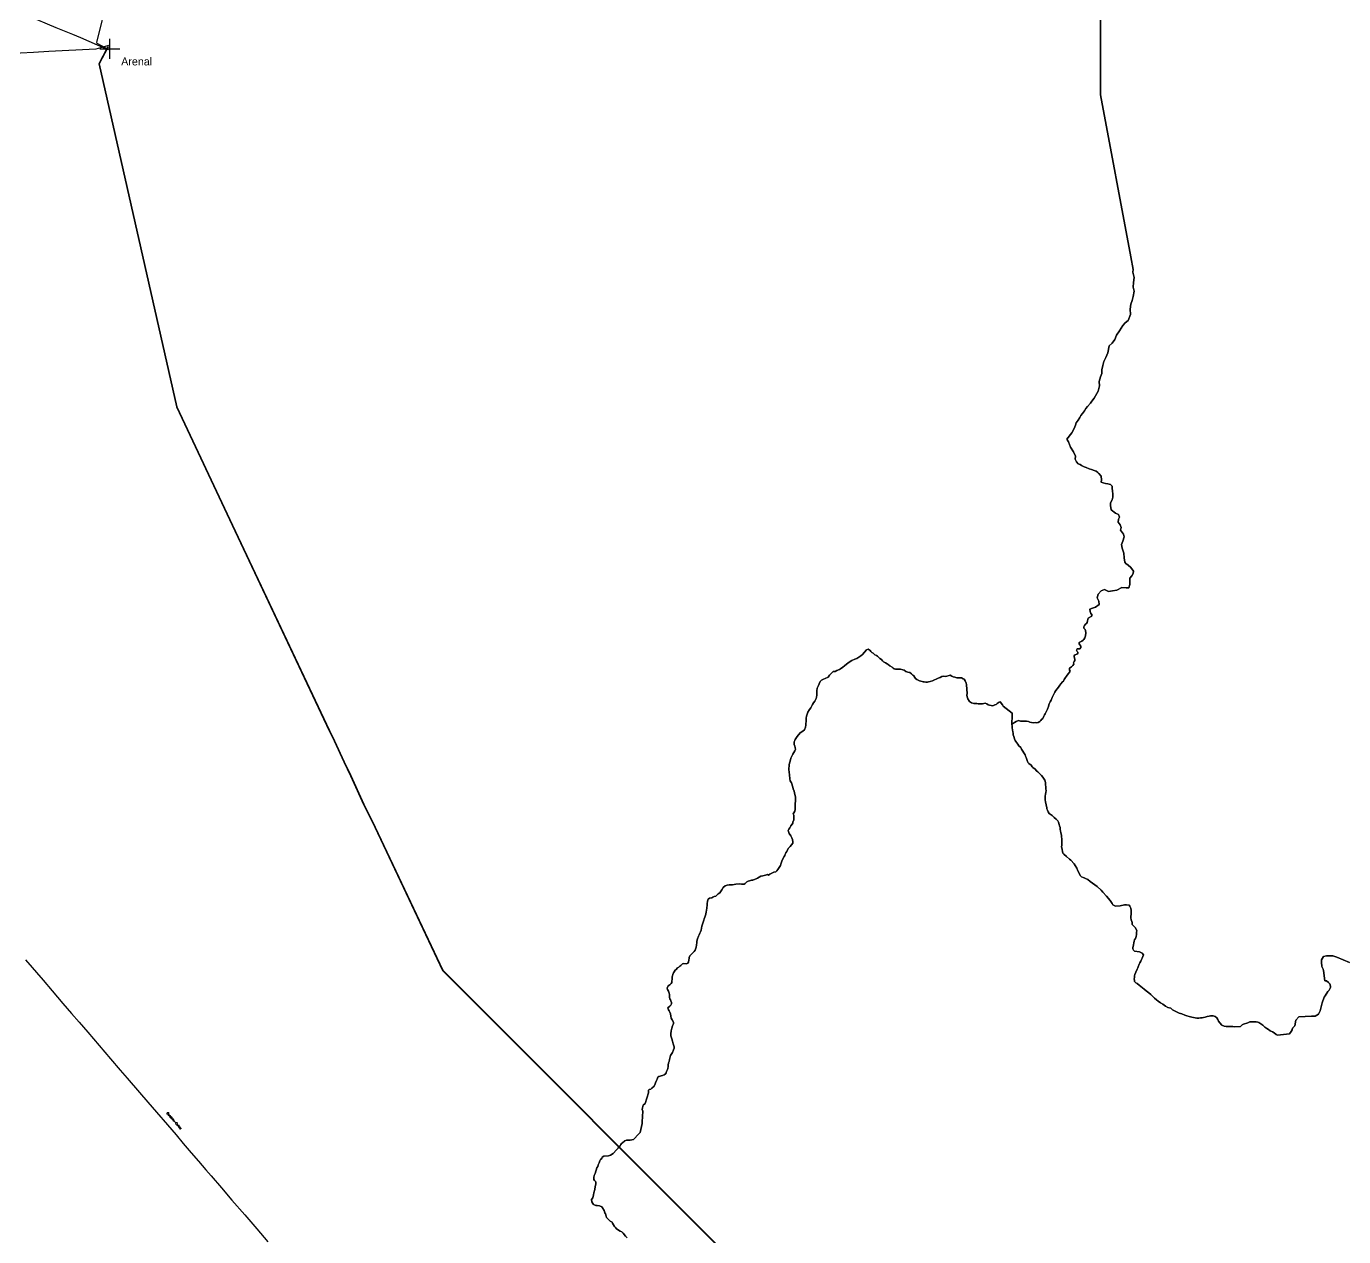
# Model space of a CAD drawing. Extents: x 283583 to 658922, y 889284 to 1241133.
# Drawn here: x 388412 to 421325, y 1128523 to 1158760 of the extents above; entities that cross this region are included whole.
import ezdxf
from ezdxf.enums import TextEntityAlignment as Align

# ---------------------------------------------------------------- set-up
doc = ezdxf.new("R2010")
doc.units = 0
doc.header["$MEASUREMENT"] = 0
for name, color, linetype in [('230 kV', 14, 'Continuous'), ('ALAJUELA', 7, 'Continuous'), ('Circuito', 40, 'Continuous'), ('GUANACASTE', 7, 'Continuous'), ('PUNTARENAS', 7, 'Continuous'), ('Subestaciones', 7, 'Continuous')]:
    doc.layers.add(name, color=color, linetype=linetype)
doc.styles.add('COMPLEX', font='COMPLEX', dxfattribs={"height": 0.2})

# ---------------------------------------------------------------- blocks, each defined once
blk = doc.blocks.new('UNNAMED')
at = {"color": 0}
for p, q in [((-0.5, 0), (0.5, 0)), ((0, -0.5), (0, 0.5))]:
    blk.add_line(p, q, dxfattribs=at)

msp = doc.modelspace()

# ---------------------------------------------------------------- linework, layer by layer
at = {"layer": '230 kV'}
for points in [[(390467, 1158192), (390397, 1158216), (390185, 1158331), (390170, 1158368), (390244, 1158657), (390306, 1158900), (390358, 1159101), (390612, 1159979), (390660, 1160146), (390747, 1160446), (390827, 1160723), (390931, 1161083), (390981, 1161254), (391062, 1161534), (391135, 1161788), (391232, 1162120), (391394, 1162682), (391516, 1163103), (391665, 1163616), (391701, 1163742), (391709, 1163775), (391742, 1163834)], [(388441, 1159032), (389151, 1158735), (389561, 1158564), (389764, 1158479), (390185, 1158302), (390403, 1158198), (390466, 1158185)], [(390463, 1158278), (390439, 1158276), (390147, 1158190), (388976, 1158129), (388591, 1158110), (388268, 1158093), (387828, 1158070), (387628, 1158060), (387235, 1158040), (387098, 1158033), (386657, 1158007), (385929, 1157965), (385511, 1157940), (384990, 1157769), (384354, 1157560), (383849, 1157394), (383377, 1157239), (382796, 1157048), (381994, 1156779), (382124, 1157468), (381964, 1158000), (382008, 1158021)], [(390463, 1158248), (390438, 1158236), (390424, 1158209), (390221, 1157826), (392160, 1149251), (393554, 1146299), (395981, 1141162), (396101, 1140907), (396348, 1140386), (396511, 1140036), (396838, 1139322), (397118, 1138754), (398810, 1135173), (413798, 1120167)], [(390463, 1158238), (390444, 1158229), (390230, 1157825), (392168, 1149253), (393562, 1146302), (395989, 1141166), (396109, 1140911), (396356, 1140389), (396519, 1140040), (396846, 1139326), (397126, 1138757), (398817, 1135178), (413805, 1120172), (417887, 1113020)], [(388393, 1135437), (388829, 1134929), (389060, 1134661), (389327, 1134350), (389543, 1134099), (389728, 1133883), (389947, 1133629), (390514, 1132969), (390760, 1132682), (390932, 1132482), (391236, 1132128), (391451, 1131879), (392151, 1131063), (392332, 1130852), (392533, 1130619), (392715, 1130407), (392900, 1130192), (393029, 1130041), (393284, 1129745), (393550, 1129435), (393869, 1129065), (394167, 1128718), (394443, 1128396)]]:
    msp.add_lwpolyline(points, dxfattribs=at)
at = {"layer": 'ALAJUELA', "color": 241}
msp.add_lwpolyline([(421470, 1135372), (421156, 1135505), (421051, 1135542), (420973, 1135541), (420894, 1135535), (420823, 1135522), (420772, 1135436), (420772, 1135383), (420781, 1135272), (420794, 1135237), (420813, 1135204), (420819, 1135171), (420852, 1134914), (420894, 1134913), (420945, 1134872), (420982, 1134839), (420993, 1134782), (420997, 1134745), (420963, 1134680), (420934, 1134646), (420860, 1134542), (420838, 1134505), (420790, 1134363), (420736, 1134163), (420695, 1134085), (420611, 1134030), (420550, 1134030), (420520, 1134029), (420205, 1134014), (420129, 1133930), (420108, 1133787), (420049, 1133733), (420039, 1133688), (420017, 1133648), (419973, 1133593), (419673, 1133553), (419639, 1133576), (419587, 1133612), (419551, 1133637), (419491, 1133665), (419444, 1133698), (419408, 1133720), (419358, 1133757), (419304, 1133808), (419208, 1133874), (419182, 1133880), (419143, 1133892), (418982, 1133893), (418928, 1133861), (418820, 1133832), (418788, 1133815), (418749, 1133777), (418600, 1133768), (418558, 1133771), (418389, 1133769), (418340, 1133780), (418280, 1133806), (418235, 1133863), (418198, 1133910), (418185, 1133945), (418157, 1133989), (418113, 1134021), (418068, 1134038), (418035, 1134042), (417997, 1134037), (417961, 1134029), (417915, 1134022), (417865, 1134006), (417827, 1133996), (417790, 1133990), (417748, 1133986), (417706, 1133984), (417659, 1133984), (417615, 1133991), (417576, 1133997), (417529, 1134008), (417499, 1134015), (417466, 1134027), (417408, 1134040), (417353, 1134056), (417283, 1134092), (417213, 1134106), (417164, 1134131), (417096, 1134162), (417050, 1134190), (417008, 1134227), (416933, 1134249), (416876, 1134280), (416808, 1134331), (416745, 1134366), (416691, 1134409), (416649, 1134438), (416597, 1134485), (416563, 1134518), (416509, 1134572), (416457, 1134616), (416388, 1134668), (416340, 1134702), (416297, 1134739), (416261, 1134770), (416219, 1134807), (416168, 1134845), (416130, 1134868), (416101, 1134895), (416101, 1134925), (416095, 1134968), (416099, 1135001), (416103, 1135036), (416108, 1135076), (416132, 1135133), (416163, 1135203), (416179, 1135235), (416192, 1135261), (416217, 1135327), (416233, 1135365), (416256, 1135407), (416273, 1135450), (416288, 1135480), (416323, 1135566), (416290, 1135605), (416228, 1135641), (416101, 1135657), (416075, 1135676), (416060, 1135712), (416057, 1135741), (416072, 1135811), (416079, 1135865), (416093, 1135906), (416102, 1135940), (416121, 1135973), (416141, 1136020), (416152, 1136075), (416153, 1136127), (416155, 1136164), (416152, 1136192), (416120, 1136246), (416045, 1136325), (416037, 1136374), (416029, 1136400), (416018, 1136438), (416010, 1136487), (416010, 1136529), (416012, 1136570), (416012, 1136629), (416012, 1136668), (416008, 1136728), (415986, 1136781), (415969, 1136802), (415900, 1136816), (415853, 1136812), (415743, 1136786), (415624, 1136778), (415592, 1136795), (415561, 1136815), (415538, 1136848), (415523, 1136871), (415495, 1136919), (415401, 1137028), (415310, 1137126), (415265, 1137176), (415166, 1137272), (414992, 1137395), (414932, 1137446), (414877, 1137471), (414845, 1137486), (414817, 1137496), (414773, 1137514), (414749, 1137534), (414681, 1137665), (414660, 1137727), (414620, 1137794), (414589, 1137840), (414508, 1137932), (414472, 1137953), (414398, 1138018), (414330, 1138082), (414309, 1138106), (414281, 1138234), (414279, 1138263), (414282, 1138300), (414283, 1138431), (414272, 1138541), (414260, 1138624), (414250, 1138655), (414244, 1138704), (414239, 1138744), (414228, 1138785), (414216, 1138823), (414198, 1138879), (414184, 1138910), (414140, 1138955), (414092, 1138991), (414039, 1139044), (413991, 1139076), (413971, 1139095), (413944, 1139136), (413926, 1139174), (413913, 1139212), (413910, 1139245), (413903, 1139271), (413894, 1139315), (413875, 1139390), (413870, 1139435), (413871, 1139533), (413874, 1139569), (413881, 1139625), (413889, 1139662), (413888, 1139714), (413884, 1139753), (413876, 1139815), (413875, 1139866), (413856, 1139924), (413839, 1139955), (413811, 1139999), (413778, 1140041), (413753, 1140072), (413721, 1140101), (413687, 1140135), (413651, 1140164), (413618, 1140200), (413563, 1140241), (413545, 1140261), (413517, 1140298), (413461, 1140345), (413441, 1140363), (413422, 1140395), (413407, 1140443), (413392, 1140491), (413380, 1140524), (413371, 1140559), (413276, 1140705), (413261, 1140742), (413213, 1140788), (413182, 1140828), (413160, 1140863), (413138, 1140892), (413118, 1140921), (413105, 1140964), (413088, 1141020), (413068, 1141061), (413064, 1141103), (413059, 1141137), (413054, 1141182), (413047, 1141236), (413042, 1141274), (413035, 1141330), (413140, 1141393), (413205, 1141415), (413248, 1141405), (413289, 1141404), (413402, 1141402), (413453, 1141396), (413484, 1141379), (413526, 1141366), (413582, 1141360), (413628, 1141364), (413659, 1141363), (413691, 1141371), (413730, 1141395), (413757, 1141421), (413779, 1141440), (413807, 1141467), (413838, 1141526), (413852, 1141563), (413870, 1141583), (413907, 1141669), (413926, 1141698), (413947, 1141768), (413956, 1141807), (413970, 1141838), (413991, 1141882), (414019, 1141928), (414044, 1141994), (414059, 1142028), (414084, 1142075), (414110, 1142122), (414136, 1142169), (414169, 1142208), (414197, 1142253), (414232, 1142299), (414260, 1142337), (414301, 1142382), (414324, 1142403), (414346, 1142443), (414379, 1142495), (414400, 1142529), (414420, 1142553), (414454, 1142593), (414478, 1142625), (414492, 1142653), (414472, 1142677), (414474, 1142723), (414523, 1142759), (414556, 1142791), (414583, 1142822), (414577, 1142859), (414588, 1142893), (414610, 1142921), (414611, 1142950), (414595, 1143010), (414595, 1143038), (414621, 1143056), (414662, 1143072), (414686, 1143092), (414687, 1143127), (414667, 1143146), (414648, 1143174), (414664, 1143205), (414692, 1143208), (414730, 1143212), (414758, 1143245), (414760, 1143279), (414732, 1143310), (414717, 1143333), (414715, 1143367), (414754, 1143384), (414786, 1143399), (414813, 1143424), (414837, 1143442), (414861, 1143487), (414874, 1143535), (414886, 1143612), (414877, 1143666), (414864, 1143694), (414832, 1143723), (414835, 1143758), (414847, 1143795), (414875, 1143824), (414900, 1143843), (414918, 1143867), (414925, 1143907), (414942, 1143976), (415018, 1144013), (415039, 1144048), (415009, 1144090), (414989, 1144143), (414987, 1144196), (415047, 1144225), (415121, 1144251), (415217, 1144319), (415208, 1144400), (415163, 1144484), (415190, 1144576), (415266, 1144656), (415348, 1144688), (415447, 1144643), (415549, 1144655), (415660, 1144671), (415784, 1144741), (415891, 1144732), (415955, 1144734), (415983, 1144817), (415982, 1144898), (415983, 1144970), (416034, 1145032), (416069, 1145088), (416073, 1145153), (416010, 1145241), (415941, 1145296), (415886, 1145337), (415854, 1145376), (415844, 1145486), (415830, 1145596), (415795, 1145720), (415775, 1145814), (415804, 1145902), (415842, 1146005), (415828, 1146076), (415750, 1146174), (415763, 1146242), (415745, 1146309), (415689, 1146370), (415703, 1146451), (415723, 1146496), (415699, 1146562), (415623, 1146599), (415519, 1146682), (415499, 1146787), (415503, 1146852), (415541, 1146931), (415554, 1146999), (415558, 1147070), (415551, 1147159), (415540, 1147218), (415541, 1147271), (415497, 1147315), (415429, 1147333), (415379, 1147336), (415317, 1147354), (415268, 1147372), (415272, 1147428), (415267, 1147522), (415209, 1147591), (415181, 1147611), (415142, 1147644), (415093, 1147667), (415022, 1147686), (414965, 1147709), (414891, 1147738), (414840, 1147757), (414777, 1147786), (414744, 1147816), (414695, 1147829), (414652, 1147879), (414621, 1147947), (414623, 1148019), (414578, 1148133), (414501, 1148247), (414452, 1148379), (414406, 1148448), (414532, 1148605), (414596, 1148714), (414624, 1148799), (414638, 1148854), (414692, 1148921), (414730, 1148986), (414757, 1149042), (414799, 1149089), (414849, 1149151), (414881, 1149213), (414926, 1149267), (414998, 1149350), (415030, 1149398), (415091, 1149471), (415194, 1149649), (415225, 1149783), (415218, 1149889), (415254, 1150006), (415282, 1150084), (415281, 1150176), (415306, 1150287), (415336, 1150391), (415380, 1150490), (415430, 1150603), (415469, 1150777), (415543, 1150847), (415609, 1150939), (415651, 1151049), (415728, 1151150), (415806, 1151286), (415866, 1151352), (415943, 1151412), (415997, 1151560), (415990, 1151691), (416009, 1151816), (416043, 1151913), (416065, 1152007), (416093, 1152148), (416064, 1152243), (416074, 1152359), (416091, 1152489), (416054, 1152620), (416067, 1152687), (416008, 1153002), (415251, 1157050), (415255, 1160850)], dxfattribs=at)
at = {"layer": 'GUANACASTE', "color": 241, "ltscale": 0.8}
msp.add_lwpolyline([(415255, 1160850), (415251, 1157050), (416008, 1153002), (416067, 1152687), (416054, 1152620), (416091, 1152489), (416074, 1152359), (416064, 1152243), (416093, 1152148), (416065, 1152007), (416043, 1151913), (416009, 1151816), (415990, 1151691), (415997, 1151560), (415943, 1151412), (415866, 1151352), (415806, 1151286), (415728, 1151150), (415651, 1151049), (415609, 1150939), (415543, 1150847), (415469, 1150777), (415430, 1150603), (415380, 1150490), (415336, 1150391), (415306, 1150287), (415281, 1150176), (415282, 1150084), (415254, 1150006), (415218, 1149889), (415225, 1149783), (415194, 1149649), (415091, 1149471), (415030, 1149398), (414998, 1149350), (414926, 1149267), (414881, 1149213), (414849, 1149151), (414799, 1149089), (414757, 1149042), (414730, 1148986), (414692, 1148921), (414638, 1148854), (414624, 1148799), (414596, 1148714), (414532, 1148605), (414406, 1148448), (414452, 1148379), (414501, 1148247), (414578, 1148133), (414623, 1148019), (414621, 1147947), (414652, 1147879), (414695, 1147829), (414744, 1147816), (414777, 1147786), (414840, 1147757), (414891, 1147738), (414965, 1147709), (415022, 1147686), (415093, 1147667), (415142, 1147644), (415181, 1147611), (415209, 1147591), (415267, 1147522), (415272, 1147428), (415268, 1147372), (415317, 1147354), (415379, 1147336), (415429, 1147333), (415497, 1147315), (415541, 1147271), (415540, 1147218), (415551, 1147159), (415558, 1147070), (415554, 1146999), (415541, 1146931), (415503, 1146852), (415499, 1146787), (415519, 1146682), (415623, 1146599), (415699, 1146562), (415723, 1146496), (415703, 1146451), (415689, 1146370), (415745, 1146309), (415763, 1146242), (415750, 1146174), (415828, 1146076), (415842, 1146005), (415804, 1145902), (415775, 1145814), (415795, 1145720), (415830, 1145596), (415844, 1145486), (415854, 1145376), (415886, 1145337), (415941, 1145296), (416010, 1145241), (416073, 1145153), (416069, 1145088), (416034, 1145032), (415983, 1144970), (415982, 1144898), (415983, 1144817), (415955, 1144734), (415891, 1144732), (415784, 1144741), (415660, 1144671), (415549, 1144655), (415447, 1144643), (415348, 1144688), (415266, 1144656), (415190, 1144576), (415163, 1144484), (415208, 1144400), (415217, 1144319), (415121, 1144251), (415047, 1144225), (414987, 1144196), (414989, 1144143), (415009, 1144090), (415039, 1144048), (415018, 1144013), (414942, 1143976), (414925, 1143907), (414918, 1143867), (414900, 1143843), (414875, 1143824), (414847, 1143795), (414835, 1143758), (414832, 1143723), (414864, 1143694), (414877, 1143666), (414886, 1143612), (414874, 1143535), (414861, 1143487), (414837, 1143442), (414813, 1143424), (414786, 1143399), (414754, 1143384), (414715, 1143367), (414717, 1143333), (414732, 1143310), (414760, 1143279), (414758, 1143245), (414730, 1143212), (414692, 1143208), (414664, 1143205), (414648, 1143174), (414667, 1143146), (414687, 1143127), (414686, 1143092), (414662, 1143072), (414621, 1143056), (414595, 1143038), (414595, 1143010), (414611, 1142950), (414610, 1142921), (414588, 1142893), (414577, 1142859), (414583, 1142822), (414556, 1142791), (414523, 1142759), (414474, 1142723), (414472, 1142677), (414492, 1142653), (414478, 1142625), (414454, 1142593), (414420, 1142553), (414400, 1142529), (414379, 1142495), (414346, 1142443), (414324, 1142403), (414301, 1142382), (414260, 1142337), (414232, 1142299), (414197, 1142253), (414169, 1142208), (414136, 1142169), (414110, 1142122), (414084, 1142075), (414059, 1142028), (414044, 1141994), (414019, 1141928), (413991, 1141882), (413970, 1141838), (413956, 1141807), (413947, 1141768), (413926, 1141698), (413907, 1141669), (413870, 1141583), (413852, 1141563), (413838, 1141526), (413807, 1141467), (413779, 1141440), (413757, 1141421), (413730, 1141395), (413691, 1141371), (413659, 1141363), (413628, 1141364), (413582, 1141360), (413526, 1141366), (413484, 1141379), (413453, 1141396), (413402, 1141402), (413289, 1141404), (413248, 1141405), (413205, 1141415), (413140, 1141393), (413035, 1141330), (413045, 1141545), (413043, 1141603), (412814, 1141780), (412804, 1141811), (412745, 1141881), (412717, 1141880), (412671, 1141840), (412639, 1141816), (412610, 1141806), (412557, 1141786), (412518, 1141789), (412480, 1141799), (412443, 1141811), (412408, 1141833), (412372, 1141847), (412301, 1141833), (412194, 1141837), (412158, 1141841), (412111, 1141840), (412083, 1141844), (412024, 1141859), (411974, 1141892), (411934, 1141958), (411922, 1142011), (411914, 1142053), (411915, 1142089), (411915, 1142118), (411911, 1142180), (411912, 1142226), (411906, 1142284), (411901, 1142320), (411895, 1142354), (411869, 1142411), (411841, 1142447), (411817, 1142462), (411779, 1142484), (411718, 1142487), (411662, 1142486), (411611, 1142501), (411570, 1142510), (411536, 1142529), (411497, 1142551), (411471, 1142540), (411413, 1142528), (411376, 1142518), (411324, 1142524), (411289, 1142518), (411243, 1142491), (411194, 1142474), (411142, 1142448), (411102, 1142433), (411053, 1142409), (410991, 1142391), (410954, 1142382), (410927, 1142378), (410885, 1142376), (410847, 1142384), (410819, 1142387), (410792, 1142393), (410762, 1142400), (410726, 1142413), (410659, 1142444), (410626, 1142470), (410607, 1142490), (410587, 1142534), (410560, 1142548), (410525, 1142585), (410482, 1142616), (410438, 1142626), (410387, 1142646), (410345, 1142677), (410310, 1142684), (410252, 1142697), (410212, 1142702), (410180, 1142703), (410125, 1142702), (410097, 1142709), (410067, 1142728), (410042, 1142752), (409988, 1142785), (409947, 1142815), (409917, 1142833), (409874, 1142855), (409829, 1142886), (409801, 1142910), (409775, 1142939), (409737, 1142967), (409710, 1142996), (409680, 1143029), (409653, 1143042), (409615, 1143061), (409566, 1143097), (409535, 1143119), (409511, 1143142), (409491, 1143167), (409444, 1143199), (409407, 1143183), (409305, 1143070), (409261, 1143036), (409165, 1142969), (409110, 1142952), (409034, 1142918), (408944, 1142856), (408850, 1142783), (408810, 1142750), (408750, 1142711), (408728, 1142695), (408664, 1142667), (408623, 1142645), (408571, 1142641), (408483, 1142548), (408442, 1142502), (408371, 1142471), (408330, 1142451), (408279, 1142424), (408249, 1142394), (408221, 1142337), (408202, 1142294), (408172, 1142222), (408164, 1142160), (408163, 1142121), (408164, 1142087), (408161, 1142047), (408153, 1142001), (408142, 1141968), (408128, 1141936), (408110, 1141902), (408080, 1141859), (408058, 1141814), (408030, 1141766), (408009, 1141733), (407982, 1141689), (407939, 1141623), (407919, 1141580), (407907, 1141527), (407898, 1141473), (407895, 1141433), (407895, 1141398), (407891, 1141335), (407886, 1141301), (407876, 1141252), (407853, 1141182), (407787, 1141131), (407743, 1141111), (407674, 1141022), (407620, 1140947), (407609, 1140919), (407600, 1140882), (407597, 1140852), (407597, 1140820), (407614, 1140780), (407625, 1140743), (407629, 1140696), (407616, 1140660), (407560, 1140581), (407537, 1140530), (407511, 1140474), (407494, 1140405), (407489, 1140376), (407474, 1140316), (407468, 1140281), (407465, 1140225), (407465, 1140195), (407476, 1140062), (407486, 1139959), (407499, 1139908), (407529, 1139857), (407560, 1139751), (407575, 1139709), (407593, 1139649), (407614, 1139568), (407626, 1139507), (407628, 1139423), (407622, 1139327), (407622, 1139279), (407621, 1139233), (407619, 1139192), (407611, 1139155), (407584, 1139115), (407574, 1139084), (407584, 1139054), (407590, 1139013), (407585, 1138939), (407566, 1138878), (407559, 1138851), (407542, 1138825), (407515, 1138789), (407485, 1138738), (407462, 1138704), (407449, 1138670), (407469, 1138592), (407512, 1138533), (407540, 1138484), (407554, 1138443), (407561, 1138389), (407561, 1138355), (407494, 1138266), (407469, 1138247), (407443, 1138220), (407409, 1138149), (407386, 1138116), (407369, 1138077), (407362, 1138047), (407345, 1138021), (407300, 1137928), (407279, 1137882), (407262, 1137825), (407253, 1137797), (407224, 1137749), (407206, 1137717), (407186, 1137693), (407160, 1137665), (407135, 1137641), (407089, 1137625), (407053, 1137610), (406992, 1137576), (406956, 1137556), (406930, 1137570), (406876, 1137551), (406813, 1137538), (406766, 1137533), (406724, 1137507), (406684, 1137483), (406650, 1137464), (406619, 1137453), (406566, 1137432), (406534, 1137425), (406479, 1137412), (406443, 1137407), (406415, 1137384), (406373, 1137344), (406346, 1137326), (406281, 1137327), (406226, 1137335), (406142, 1137333), (406052, 1137309), (406000, 1137310), (405968, 1137316), (405919, 1137300), (405868, 1137286), (405826, 1137246), (405789, 1137188), (405741, 1137115), (405700, 1137084), (405639, 1137033), (405598, 1137017), (405568, 1137002), (405538, 1136991), (405478, 1136976), (405451, 1136952), (405428, 1136902), (405422, 1136835), (405419, 1136803), (405416, 1136734), (405407, 1136668), (405399, 1136638), (405387, 1136583), (405360, 1136507), (405349, 1136465), (405336, 1136432), (405323, 1136378), (405308, 1136327), (405289, 1136278), (405280, 1136232), (405269, 1136182), (405254, 1136137), (405238, 1136104), (405222, 1136063), (405206, 1136031), (405181, 1135961), (405168, 1135908), (405167, 1135875), (405156, 1135803), (405144, 1135755), (405130, 1135707), (405123, 1135678), (405100, 1135645), (405076, 1135620), (404991, 1135535), (404974, 1135501), (404973, 1135472), (404967, 1135438), (404953, 1135382), (404937, 1135358), (404902, 1135341), (404842, 1135346), (404804, 1135337), (404765, 1135300), (404741, 1135279), (404714, 1135259), (404682, 1135237), (404646, 1135198), (404623, 1135180), (404596, 1135141), (404577, 1135116), (404563, 1135073), (404553, 1135043), (404544, 1135010), (404544, 1134954), (404542, 1134905), (404539, 1134873), (404525, 1134845), (404492, 1134818), (404451, 1134789), (404421, 1134727), (404434, 1134696), (404454, 1134659), (404476, 1134604), (404482, 1134570), (404482, 1134539), (404482, 1134500), (404488, 1134467), (404506, 1134443), (404512, 1134412), (404528, 1134372), (404534, 1134341), (404513, 1134307), (404492, 1134283), (404443, 1134238), (404453, 1134189), (404473, 1134162), (404490, 1134135), (404505, 1134090), (404518, 1134032), (404521, 1133982), (404551, 1133941), (404584, 1133882), (404579, 1133848), (404572, 1133821), (404559, 1133787), (404537, 1133730), (404524, 1133667), (404517, 1133592), (404515, 1133541), (404528, 1133491), (404541, 1133461), (404556, 1133403), (404576, 1133344), (404597, 1133265), (404597, 1133231), (404585, 1133186), (404554, 1133123), (404537, 1133100), (404521, 1133073), (404505, 1133049), (404496, 1133017), (404489, 1132979), (404481, 1132949), (404470, 1132900), (404460, 1132862), (404451, 1132805), (404446, 1132773), (404441, 1132727), (404435, 1132701), (404407, 1132645), (404397, 1132618), (404385, 1132593), (404346, 1132569), (404309, 1132547), (404215, 1132521), (404187, 1132510), (404171, 1132459), (404158, 1132427), (404135, 1132363), (404123, 1132337), (404101, 1132286), (404042, 1132230), (404014, 1132208), (403977, 1132199), (403956, 1132182), (403955, 1132149), (403957, 1132119), (403870, 1131847), (403823, 1131809), (403809, 1131741), (403798, 1131700), (403813, 1131658), (403800, 1131393), (403799, 1131347), (403761, 1131197), (403747, 1131126), (403714, 1131094), (403581, 1130948), (403500, 1130935), (403452, 1130935), (403411, 1130936), (403363, 1130914), (403309, 1130868), (403286, 1130846), (403268, 1130821), (403250, 1130793), (403209, 1130759), (403197, 1130732), (403156, 1130693), (403074, 1130599), (403011, 1130555), (402954, 1130540), (402843, 1130535), (402801, 1130506), (402789, 1130479), (402760, 1130450), (402743, 1130416), (402725, 1130370), (402699, 1130317), (402690, 1130277), (402665, 1130239), (402620, 1130098), (402599, 1130051), (402587, 1129998), (402594, 1129953), (402610, 1129924), (402637, 1129890), (402637, 1129835), (402626, 1129779), (402615, 1129701), (402592, 1129618), (402586, 1129568), (402564, 1129496), (402532, 1129448), (402544, 1129389), (402564, 1129351), (402582, 1129324), (402638, 1129302), (402674, 1129299), (402731, 1129296), (402792, 1129267), (402809, 1129245), (402851, 1129178), (402866, 1129121), (402881, 1129091), (402895, 1129032), (402910, 1128999), (402936, 1128973), (402967, 1128940), (403000, 1128913), (403047, 1128888), (403059, 1128861), (403080, 1128816), (403103, 1128779), (403130, 1128754), (403160, 1128719), (403246, 1128657), (403288, 1128641), (403321, 1128609), (403384, 1128537), (403421, 1128496)], dxfattribs=at)
at = {"layer": 'PUNTARENAS', "color": 241}
msp.add_lwpolyline([(403421, 1128496), (403384, 1128537), (403321, 1128609), (403288, 1128641), (403246, 1128657), (403160, 1128719), (403130, 1128754), (403103, 1128779), (403080, 1128816), (403059, 1128861), (403047, 1128888), (403000, 1128913), (402967, 1128940), (402936, 1128973), (402910, 1128999), (402895, 1129032), (402881, 1129091), (402866, 1129121), (402851, 1129178), (402809, 1129245), (402792, 1129267), (402731, 1129296), (402674, 1129299), (402638, 1129302), (402582, 1129324), (402564, 1129351), (402544, 1129389), (402532, 1129448), (402564, 1129496), (402586, 1129568), (402592, 1129618), (402615, 1129701), (402626, 1129779), (402637, 1129835), (402637, 1129890), (402610, 1129924), (402594, 1129953), (402587, 1129998), (402599, 1130051), (402620, 1130098), (402665, 1130239), (402690, 1130277), (402699, 1130317), (402725, 1130370), (402743, 1130416), (402760, 1130450), (402789, 1130479), (402801, 1130506), (402843, 1130535), (402954, 1130540), (403011, 1130555), (403074, 1130599), (403156, 1130693), (403197, 1130732), (403209, 1130759), (403250, 1130793), (403268, 1130821), (403286, 1130846), (403309, 1130868), (403363, 1130914), (403411, 1130936), (403452, 1130935), (403500, 1130935), (403581, 1130948), (403714, 1131094), (403747, 1131126), (403761, 1131197), (403799, 1131347), (403800, 1131393), (403813, 1131658), (403798, 1131700), (403809, 1131741), (403823, 1131809), (403870, 1131847), (403957, 1132119), (403955, 1132149), (403956, 1132182), (403977, 1132199), (404014, 1132208), (404042, 1132230), (404101, 1132286), (404123, 1132337), (404135, 1132363), (404158, 1132427), (404171, 1132459), (404187, 1132510), (404215, 1132521), (404309, 1132547), (404346, 1132569), (404385, 1132593), (404397, 1132618), (404407, 1132645), (404435, 1132701), (404441, 1132727), (404446, 1132773), (404451, 1132805), (404460, 1132862), (404470, 1132900), (404481, 1132949), (404489, 1132979), (404496, 1133017), (404505, 1133049), (404521, 1133073), (404537, 1133100), (404554, 1133123), (404585, 1133186), (404597, 1133231), (404597, 1133265), (404576, 1133344), (404556, 1133403), (404541, 1133461), (404528, 1133491), (404515, 1133541), (404517, 1133592), (404524, 1133667), (404537, 1133730), (404559, 1133787), (404572, 1133821), (404579, 1133848), (404584, 1133882), (404551, 1133941), (404521, 1133982), (404518, 1134032), (404505, 1134090), (404490, 1134135), (404473, 1134162), (404453, 1134189), (404443, 1134238), (404492, 1134283), (404513, 1134307), (404534, 1134341), (404528, 1134372), (404512, 1134412), (404506, 1134443), (404488, 1134467), (404482, 1134500), (404482, 1134539), (404482, 1134570), (404476, 1134604), (404454, 1134659), (404434, 1134696), (404421, 1134727), (404451, 1134789), (404492, 1134818), (404525, 1134845), (404539, 1134873), (404542, 1134905), (404544, 1134954), (404544, 1135010), (404553, 1135043), (404563, 1135073), (404577, 1135116), (404596, 1135141), (404623, 1135180), (404646, 1135198), (404682, 1135237), (404714, 1135259), (404741, 1135279), (404765, 1135300), (404804, 1135337), (404842, 1135346), (404902, 1135341), (404937, 1135358), (404953, 1135382), (404967, 1135438), (404973, 1135472), (404974, 1135501), (404991, 1135535), (405076, 1135620), (405100, 1135645), (405123, 1135678), (405130, 1135707), (405144, 1135755), (405156, 1135803), (405167, 1135875), (405168, 1135908), (405181, 1135961), (405206, 1136031), (405222, 1136063), (405238, 1136104), (405254, 1136137), (405269, 1136182), (405280, 1136232), (405289, 1136278), (405308, 1136327), (405323, 1136378), (405336, 1136432), (405349, 1136465), (405360, 1136507), (405387, 1136583), (405399, 1136638), (405407, 1136668), (405416, 1136734), (405419, 1136803), (405422, 1136835), (405428, 1136902), (405451, 1136952), (405478, 1136976), (405538, 1136991), (405568, 1137002), (405598, 1137017), (405639, 1137033), (405700, 1137084), (405741, 1137115), (405789, 1137188), (405826, 1137246), (405868, 1137286), (405919, 1137300), (405968, 1137316), (406000, 1137310), (406052, 1137309), (406142, 1137333), (406226, 1137335), (406281, 1137327), (406346, 1137326), (406373, 1137344), (406415, 1137384), (406443, 1137407), (406479, 1137412), (406534, 1137425), (406566, 1137432), (406619, 1137453), (406650, 1137464), (406684, 1137483), (406724, 1137507), (406766, 1137533), (406813, 1137538), (406876, 1137551), (406930, 1137570), (406956, 1137556), (406992, 1137576), (407053, 1137610), (407089, 1137625), (407135, 1137641), (407160, 1137665), (407186, 1137693), (407206, 1137717), (407224, 1137749), (407253, 1137797), (407262, 1137825), (407279, 1137882), (407300, 1137928), (407345, 1138021), (407362, 1138047), (407369, 1138077), (407386, 1138116), (407409, 1138149), (407443, 1138220), (407469, 1138247), (407494, 1138266), (407561, 1138355), (407561, 1138389), (407554, 1138443), (407540, 1138484), (407512, 1138533), (407469, 1138592), (407449, 1138670), (407462, 1138704), (407485, 1138738), (407515, 1138789), (407542, 1138825), (407559, 1138851), (407566, 1138878), (407585, 1138939), (407590, 1139013), (407584, 1139054), (407574, 1139084), (407584, 1139115), (407611, 1139155), (407619, 1139192), (407621, 1139233), (407622, 1139279), (407622, 1139327), (407628, 1139423), (407626, 1139507), (407614, 1139568), (407593, 1139649), (407575, 1139709), (407560, 1139751), (407529, 1139857), (407499, 1139908), (407486, 1139959), (407476, 1140062), (407465, 1140195), (407465, 1140225), (407468, 1140281), (407474, 1140316), (407489, 1140376), (407494, 1140405), (407511, 1140474), (407537, 1140530), (407560, 1140581), (407616, 1140660), (407629, 1140696), (407625, 1140743), (407614, 1140780), (407597, 1140820), (407597, 1140852), (407600, 1140882), (407609, 1140919), (407620, 1140947), (407674, 1141022), (407743, 1141111), (407787, 1141131), (407853, 1141182), (407876, 1141252), (407886, 1141301), (407891, 1141335), (407895, 1141398), (407895, 1141433), (407898, 1141473), (407907, 1141527), (407919, 1141580), (407939, 1141623), (407982, 1141689), (408009, 1141733), (408030, 1141766), (408058, 1141814), (408080, 1141859), (408110, 1141902), (408128, 1141936), (408142, 1141968), (408153, 1142001), (408161, 1142047), (408164, 1142087), (408163, 1142121), (408164, 1142160), (408172, 1142222), (408202, 1142294), (408221, 1142337), (408249, 1142394), (408279, 1142424), (408330, 1142451), (408371, 1142471), (408442, 1142502), (408483, 1142548), (408571, 1142641), (408623, 1142645), (408664, 1142667), (408728, 1142695), (408750, 1142711), (408810, 1142750), (408850, 1142783), (408944, 1142856), (409034, 1142918), (409110, 1142952), (409165, 1142969), (409261, 1143036), (409305, 1143070), (409407, 1143183), (409444, 1143199), (409491, 1143167), (409511, 1143142), (409535, 1143119), (409566, 1143097), (409615, 1143061), (409653, 1143042), (409680, 1143029), (409710, 1142996), (409737, 1142967), (409775, 1142939), (409801, 1142910), (409829, 1142886), (409874, 1142855), (409917, 1142833), (409947, 1142815), (409988, 1142785), (410042, 1142752), (410067, 1142728), (410097, 1142709), (410125, 1142702), (410180, 1142703), (410212, 1142702), (410252, 1142697), (410310, 1142684), (410345, 1142677), (410387, 1142646), (410438, 1142626), (410482, 1142616), (410525, 1142585), (410560, 1142548), (410587, 1142534), (410607, 1142490), (410626, 1142470), (410659, 1142444), (410726, 1142413), (410762, 1142400), (410792, 1142393), (410819, 1142387), (410847, 1142384), (410885, 1142376), (410927, 1142378), (410954, 1142382), (410991, 1142391), (411053, 1142409), (411102, 1142433), (411142, 1142448), (411194, 1142474), (411243, 1142491), (411289, 1142518), (411324, 1142524), (411376, 1142518), (411413, 1142528), (411471, 1142540), (411497, 1142551), (411536, 1142529), (411570, 1142510), (411611, 1142501), (411662, 1142486), (411718, 1142487), (411779, 1142484), (411817, 1142462), (411841, 1142447), (411869, 1142411), (411895, 1142354), (411901, 1142320), (411906, 1142284), (411912, 1142226), (411911, 1142180), (411915, 1142118), (411915, 1142089), (411914, 1142053), (411922, 1142011), (411934, 1141958), (411974, 1141892), (412024, 1141859), (412083, 1141844), (412111, 1141840), (412158, 1141841), (412194, 1141837), (412301, 1141833), (412372, 1141847), (412408, 1141833), (412443, 1141811), (412480, 1141799), (412518, 1141789), (412557, 1141786), (412610, 1141806), (412639, 1141816), (412671, 1141840), (412717, 1141880), (412745, 1141881), (412804, 1141811), (412814, 1141780), (413043, 1141603), (413045, 1141545), (413035, 1141330), (413042, 1141274), (413047, 1141236), (413054, 1141182), (413059, 1141137), (413064, 1141103), (413068, 1141061), (413088, 1141020), (413105, 1140964), (413118, 1140921), (413138, 1140892), (413160, 1140863), (413182, 1140828), (413213, 1140788), (413261, 1140742), (413276, 1140705), (413371, 1140559), (413380, 1140524), (413392, 1140491), (413407, 1140443), (413422, 1140395), (413441, 1140363), (413461, 1140345), (413517, 1140298), (413545, 1140261), (413563, 1140241), (413618, 1140200), (413651, 1140164), (413687, 1140135), (413721, 1140101), (413753, 1140072), (413778, 1140041), (413811, 1139999), (413839, 1139955), (413856, 1139924), (413875, 1139866), (413876, 1139815), (413884, 1139753), (413888, 1139714), (413889, 1139662), (413881, 1139625), (413874, 1139569), (413871, 1139533), (413870, 1139435), (413875, 1139390), (413894, 1139315), (413903, 1139271), (413910, 1139245), (413913, 1139212), (413926, 1139174), (413944, 1139136), (413971, 1139095), (413991, 1139076), (414039, 1139044), (414092, 1138991), (414140, 1138955), (414184, 1138910), (414198, 1138879), (414216, 1138823), (414228, 1138785), (414239, 1138744), (414244, 1138704), (414250, 1138655), (414260, 1138624), (414272, 1138541), (414283, 1138431), (414282, 1138300), (414279, 1138263), (414281, 1138234), (414309, 1138106), (414330, 1138082), (414398, 1138018), (414472, 1137953), (414508, 1137932), (414589, 1137840), (414620, 1137794), (414660, 1137727), (414681, 1137665), (414749, 1137534), (414773, 1137514), (414817, 1137496), (414845, 1137486), (414877, 1137471), (414932, 1137446), (414992, 1137395), (415166, 1137272), (415265, 1137176), (415310, 1137126), (415401, 1137028), (415495, 1136919), (415523, 1136871), (415538, 1136848), (415561, 1136815), (415592, 1136795), (415624, 1136778), (415743, 1136786), (415853, 1136812), (415900, 1136816), (415969, 1136802), (415986, 1136781), (416008, 1136728), (416012, 1136668), (416012, 1136629), (416012, 1136570), (416010, 1136529), (416010, 1136487), (416018, 1136438), (416029, 1136400), (416037, 1136374), (416045, 1136325), (416120, 1136246), (416152, 1136192), (416155, 1136164), (416153, 1136127), (416152, 1136075), (416141, 1136020), (416121, 1135973), (416102, 1135940), (416093, 1135906), (416079, 1135865), (416072, 1135811), (416057, 1135741), (416060, 1135712), (416075, 1135676), (416101, 1135657), (416228, 1135641), (416290, 1135605), (416323, 1135566), (416288, 1135480), (416273, 1135450), (416256, 1135407), (416233, 1135365), (416217, 1135327), (416192, 1135261), (416179, 1135235), (416163, 1135203), (416132, 1135133), (416108, 1135076), (416103, 1135036), (416099, 1135001), (416095, 1134968), (416101, 1134925), (416101, 1134895), (416130, 1134868), (416168, 1134845), (416219, 1134807), (416261, 1134770), (416297, 1134739), (416340, 1134702), (416388, 1134668), (416457, 1134616), (416509, 1134572), (416563, 1134518), (416597, 1134485), (416649, 1134438), (416691, 1134409), (416745, 1134366), (416808, 1134331), (416876, 1134280), (416933, 1134249), (417008, 1134227), (417050, 1134190), (417096, 1134162), (417164, 1134131), (417213, 1134106), (417283, 1134092), (417353, 1134056), (417408, 1134040), (417466, 1134027), (417499, 1134015), (417529, 1134008), (417576, 1133997), (417615, 1133991), (417659, 1133984), (417706, 1133984), (417748, 1133986), (417790, 1133990), (417827, 1133996), (417865, 1134006), (417915, 1134022), (417961, 1134029), (417997, 1134037), (418035, 1134042), (418068, 1134038), (418113, 1134021), (418157, 1133989), (418185, 1133945), (418198, 1133910), (418235, 1133863), (418280, 1133806), (418340, 1133780), (418389, 1133769), (418558, 1133771), (418600, 1133768), (418749, 1133777), (418788, 1133815), (418820, 1133832), (418928, 1133861), (418982, 1133893), (419143, 1133892), (419182, 1133880), (419208, 1133874), (419304, 1133808), (419358, 1133757), (419408, 1133720), (419444, 1133698), (419491, 1133665), (419551, 1133637), (419587, 1133612), (419639, 1133576), (419673, 1133553), (419973, 1133593), (420017, 1133648), (420039, 1133688), (420049, 1133733), (420108, 1133787), (420129, 1133930), (420205, 1134014), (420520, 1134029), (420550, 1134030), (420611, 1134030), (420695, 1134085), (420736, 1134163), (420790, 1134363), (420838, 1134505), (420860, 1134542), (420934, 1134646), (420963, 1134680), (420997, 1134745), (420993, 1134782), (420982, 1134839), (420945, 1134872), (420894, 1134913), (420852, 1134914), (420819, 1135171), (420813, 1135204), (420794, 1135237), (420781, 1135272), (420772, 1135383), (420772, 1135436), (420823, 1135522), (420894, 1135535), (420973, 1135541), (421051, 1135542), (421156, 1135505), (421470, 1135372)], dxfattribs=at)

# ---------------------------------------------------------------- block references
at = {"layer": 'Subestaciones', "color": 151, "xscale": 500, "yscale": 500, "zscale": 1302.938314}
msp.add_blockref('UNNAMED', (390497, 1158201), dxfattribs=at)

# ---------------------------------------------------------------- texts
at = {"layer": 'Circuito', "style": 'COMPLEX'}
msp.add_text('Garabito-Cañas', height=50, rotation=-49.3317, dxfattribs=at).set_placement((392087, 1131402), align=Align.CENTER)
at = {"layer": 'Subestaciones', "color": 30}
msp.add_text('Arenal', height=200, dxfattribs=at).set_placement((390782, 1157784))

doc.saveas('drawing.dxf')
